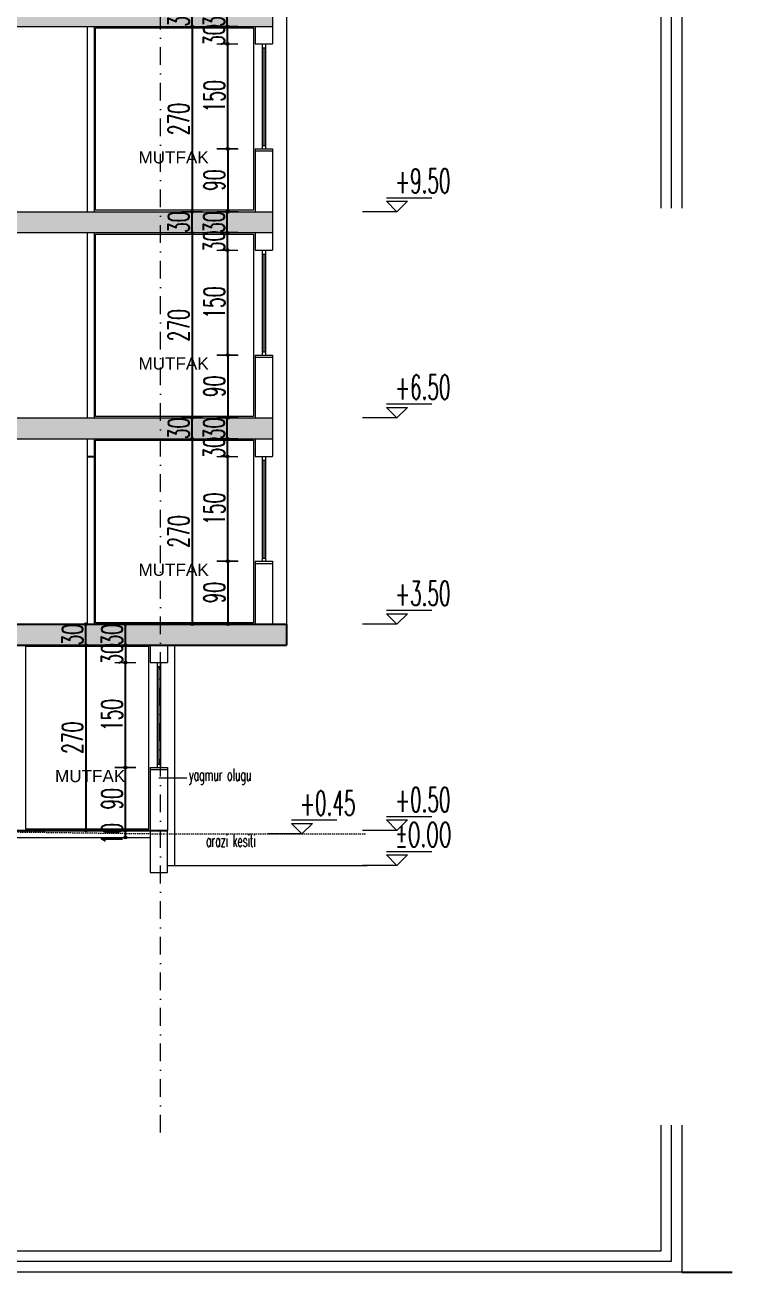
# Model space of a CAD drawing. Header units: millimetres. Extents: x -16104 to 67872, y -88009 to 12107.
# Drawn here: x 45316 to 46326, y -8330 to -6546 of the extents above; entities that cross this region are included whole.
import ezdxf

# ---------------------------------------------------------------- set-up
doc = ezdxf.new("R2010")
doc.units = ezdxf.units.MM
doc.linetypes.add('ACAD_ISO07W100', pattern=[3, 0, -3])
doc.linetypes.add('DASHDOTX2', pattern=[50.8, 25.4, -12.7, 0, -12.7])
doc.layers.get('0').update_dxf_attribs({"color": 241})
doc.layers.add('c05', color=32, linetype='Continuous', lineweight=13)
doc.layers.add('TARAMA', color=8, linetype='Continuous', lineweight=15)
doc.styles.add('DIM', font='Txttw.shx', dxfattribs={"width": 0.6})
doc.styles.add('OLCU', font='simplex.shx', dxfattribs={"width": 0.6, "height": 1400})
doc.dimstyles.new('50', dxfattribs={"dimscale": 0, "dimtxt": 30, "dimasz": 1, "dimexe": 0, "dimexo": 2, "dimgap": 4, "dimtad": 1, "dimdec": 0, "dimzin": 0, "dimdsep": 46, "dimtxsty": 'DIM', "dimblk1": 'DOT', "dimblk2": 'DOT', "dimsah": 1, "dimcen": 1.5, "dimdle": 3, "dimse1": 1, "dimse2": 1, "dimclrd": 256, "dimclre": 9, "dimclrt": 256, "dimadec": 0, "dimazin": 0, "dimtfac": 0.24, "dimtdec": 0, "dimtix": 1, "dimtmove": 2, "dimatfit": 3, "dimldrblk": 'DOT', "dimfxl": 0, "dimtolj": 1, "dimtzin": 15, "dimarcsym": 0})
pattern_1 = [(45, (11195.8239, -24013.2224), (-1.76776695, 1.76776695), []), (45, (11197.5889, -24013.2224), (-1.76776695, 1.76776695), [1.2, -0.5])]

# ---------------------------------------------------------------- blocks, each defined once
blk = doc.blocks.new('DOT')
for p, q in [((-2, 0), (0, 0)), ((0, 15), (0, -15)), ((2, 0), (0, 0))]:
    blk.add_line(p, q)
blk.add_circle((0, 0), 2)
blk = doc.blocks.new('*D2768')
at = {"layer": 'Defpoints', "color": 0, "transparency": 16777216}
for p in [(45604.8, -6518.5), (45644.5, -6518.5), (45644.5, -6548.5)]:
    blk.add_point(p, dxfattribs=at)
at = {"layer": 'TARAMA', "lineweight": -2, "transparency": 16777216}
for p, q in [((45604.8, -6517.5), (45604.8, -6516.5)), ((45604.8, -6548.5), (45604.8, -6518.5)), ((45604.8, -6549.5), (45604.8, -6550.5))]:
    blk.add_line(p, q, dxfattribs=at)
for p, rotation in [((45604.8, -6518.5), 270), ((45604.8, -6548.5), 90)]:
    blk.add_blockref('DOT', p, dxfattribs=dict(at, rotation=rotation))
at = {"layer": 'TARAMA', "transparency": 16777216, "insert": (45585.8, -6533.5), "char_height": 30, "attachment_point": 5, "rotation": 90, "style": 'DIM'}
blk.add_mtext('\\A1;30', dxfattribs=at)
blk = doc.blocks.new('*D2769')
at = {"layer": 'Defpoints', "color": 0, "transparency": 16777216}
for p in [(45644.5, -6548.5), (45604.8, -6573.5), (45644.5, -6573.5)]:
    blk.add_point(p, dxfattribs=at)
at = {"layer": 'TARAMA', "lineweight": -2, "transparency": 16777216}
for p, q in [((45604.8, -6547.5), (45604.8, -6546.5)), ((45604.8, -6548.5), (45604.8, -6573.5)), ((45604.8, -6574.5), (45604.8, -6575.5))]:
    blk.add_line(p, q, dxfattribs=at)
for p, rotation in [((45604.8, -6548.5), 270), ((45604.8, -6573.5), 90)]:
    blk.add_blockref('DOT', p, dxfattribs=dict(at, rotation=rotation))
at = {"layer": 'TARAMA', "transparency": 16777216, "insert": (45585.8, -6561), "char_height": 30, "attachment_point": 5, "rotation": 90, "style": 'DIM'}
blk.add_mtext('\\A1;30', dxfattribs=at)
blk = doc.blocks.new('*D2670')
at = {"layer": 'Defpoints', "color": 0, "transparency": 16777216}
for p in [(45644.5, -6573.5), (45605.1, -6723.5), (45644.5, -6723.5)]:
    blk.add_point(p, dxfattribs=at)
at = {"layer": 'TARAMA', "lineweight": -2, "transparency": 16777216}
blk.add_line((45605.1, -6574.5), (45605.1, -6722.5), dxfattribs=at)
for p, rotation in [((45605.1, -6573.5), 90), ((45605.1, -6723.5), 270)]:
    blk.add_blockref('DOT', p, dxfattribs=dict(at, rotation=rotation))
at = {"layer": 'TARAMA', "transparency": 16777216, "insert": (45586.1, -6648.5), "char_height": 30, "attachment_point": 5, "rotation": 90, "style": 'DIM'}
blk.add_mtext('\\A1;150', dxfattribs=at)
blk = doc.blocks.new('*D2671')
at = {"layer": 'Defpoints', "color": 0, "transparency": 16777216}
for p in [(45644.5, -6723.5), (45605.5, -6813.5), (45644.5, -6813.5)]:
    blk.add_point(p, dxfattribs=at)
at = {"layer": 'TARAMA', "lineweight": -2, "transparency": 16777216}
blk.add_line((45605.5, -6724.5), (45605.5, -6812.5), dxfattribs=at)
for p, rotation in [((45605.5, -6723.5), 90), ((45605.5, -6813.5), 270)]:
    blk.add_blockref('DOT', p, dxfattribs=dict(at, rotation=rotation))
at = {"layer": 'TARAMA', "transparency": 16777216, "insert": (45586.5, -6768.5), "char_height": 30, "attachment_point": 5, "rotation": 90, "style": 'DIM'}
blk.add_mtext('\\A1;90', dxfattribs=at)
blk = doc.blocks.new('*D2685')
at = {"layer": 'Defpoints', "color": 0, "transparency": 16777216}
for p in [(45604.8, -6813.5), (45644.5, -6813.5), (45644.5, -6843.5)]:
    blk.add_point(p, dxfattribs=at)
at = {"layer": 'TARAMA', "lineweight": -2, "transparency": 16777216}
for p, q in [((45604.8, -6812.5), (45604.8, -6811.5)), ((45604.8, -6843.5), (45604.8, -6813.5)), ((45604.8, -6844.5), (45604.8, -6845.5))]:
    blk.add_line(p, q, dxfattribs=at)
for p, rotation in [((45604.8, -6813.5), 270), ((45604.8, -6843.5), 90)]:
    blk.add_blockref('DOT', p, dxfattribs=dict(at, rotation=rotation))
at = {"layer": 'TARAMA', "transparency": 16777216, "insert": (45585.8, -6828.5), "char_height": 30, "attachment_point": 5, "rotation": 90, "style": 'DIM'}
blk.add_mtext('\\A1;30', dxfattribs=at)
blk = doc.blocks.new('*D2686')
at = {"layer": 'Defpoints', "color": 0, "transparency": 16777216}
for p in [(45644.5, -6843.5), (45604.8, -6868.5), (45644.5, -6868.5)]:
    blk.add_point(p, dxfattribs=at)
at = {"layer": 'TARAMA', "lineweight": -2, "transparency": 16777216}
for p, q in [((45604.8, -6842.5), (45604.8, -6841.5)), ((45604.8, -6843.5), (45604.8, -6868.5)), ((45604.8, -6869.5), (45604.8, -6870.5))]:
    blk.add_line(p, q, dxfattribs=at)
for p, rotation in [((45604.8, -6843.5), 270), ((45604.8, -6868.5), 90)]:
    blk.add_blockref('DOT', p, dxfattribs=dict(at, rotation=rotation))
at = {"layer": 'TARAMA', "transparency": 16777216, "insert": (45585.8, -6856), "char_height": 30, "attachment_point": 5, "rotation": 90, "style": 'DIM'}
blk.add_mtext('\\A1;30', dxfattribs=at)
blk = doc.blocks.new('*D2687')
at = {"layer": 'Defpoints', "color": 0, "transparency": 16777216}
for p in [(45644.5, -6868.5), (45605.1, -7018.5), (45644.5, -7018.5)]:
    blk.add_point(p, dxfattribs=at)
at = {"layer": 'TARAMA', "lineweight": -2, "transparency": 16777216}
blk.add_line((45605.1, -6869.5), (45605.1, -7017.5), dxfattribs=at)
for p, rotation in [((45605.1, -6868.5), 90), ((45605.1, -7018.5), 270)]:
    blk.add_blockref('DOT', p, dxfattribs=dict(at, rotation=rotation))
at = {"layer": 'TARAMA', "transparency": 16777216, "insert": (45586.1, -6943.5), "char_height": 30, "attachment_point": 5, "rotation": 90, "style": 'DIM'}
blk.add_mtext('\\A1;150', dxfattribs=at)
blk = doc.blocks.new('*D2688')
at = {"layer": 'Defpoints', "color": 0, "transparency": 16777216}
for p in [(45644.5, -7018.5), (45605.5, -7108.5), (45644.5, -7108.5)]:
    blk.add_point(p, dxfattribs=at)
at = {"layer": 'TARAMA', "lineweight": -2, "transparency": 16777216}
blk.add_line((45605.5, -7019.5), (45605.5, -7107.5), dxfattribs=at)
for p, rotation in [((45605.5, -7018.5), 90), ((45605.5, -7108.5), 270)]:
    blk.add_blockref('DOT', p, dxfattribs=dict(at, rotation=rotation))
at = {"layer": 'TARAMA', "transparency": 16777216, "insert": (45586.5, -7063.5), "char_height": 30, "attachment_point": 5, "rotation": 90, "style": 'DIM'}
blk.add_mtext('\\A1;90', dxfattribs=at)
blk = doc.blocks.new('*D2699')
at = {"layer": 'Defpoints', "color": 0, "transparency": 16777216}
for p in [(45604.8, -7108.5), (45644.5, -7108.5), (45644.5, -7138.5)]:
    blk.add_point(p, dxfattribs=at)
at = {"layer": 'TARAMA', "lineweight": -2, "transparency": 16777216}
for p, q in [((45604.8, -7107.5), (45604.8, -7106.5)), ((45604.8, -7138.5), (45604.8, -7108.5)), ((45604.8, -7139.5), (45604.8, -7140.5))]:
    blk.add_line(p, q, dxfattribs=at)
for p, rotation in [((45604.8, -7108.5), 270), ((45604.8, -7138.5), 90)]:
    blk.add_blockref('DOT', p, dxfattribs=dict(at, rotation=rotation))
at = {"layer": 'TARAMA', "transparency": 16777216, "insert": (45585.8, -7123.5), "char_height": 30, "attachment_point": 5, "rotation": 90, "style": 'DIM'}
blk.add_mtext('\\A1;30', dxfattribs=at)
blk = doc.blocks.new('*D2700')
at = {"layer": 'Defpoints', "color": 0, "transparency": 16777216}
for p in [(45644.5, -7138.5), (45604.8, -7163.5), (45644.5, -7163.5)]:
    blk.add_point(p, dxfattribs=at)
at = {"layer": 'TARAMA', "lineweight": -2, "transparency": 16777216}
for p, q in [((45604.8, -7137.5), (45604.8, -7136.5)), ((45604.8, -7138.5), (45604.8, -7163.5)), ((45604.8, -7164.5), (45604.8, -7165.5))]:
    blk.add_line(p, q, dxfattribs=at)
for p, rotation in [((45604.8, -7138.5), 270), ((45604.8, -7163.5), 90)]:
    blk.add_blockref('DOT', p, dxfattribs=dict(at, rotation=rotation))
at = {"layer": 'TARAMA', "transparency": 16777216, "insert": (45585.8, -7151), "char_height": 30, "attachment_point": 5, "rotation": 90, "style": 'DIM'}
blk.add_mtext('\\A1;30', dxfattribs=at)
blk = doc.blocks.new('*D2701')
at = {"layer": 'Defpoints', "color": 0, "transparency": 16777216}
for p in [(45644.5, -7163.5), (45605.1, -7313.5), (45644.5, -7313.5)]:
    blk.add_point(p, dxfattribs=at)
at = {"layer": 'TARAMA', "lineweight": -2, "transparency": 16777216}
blk.add_line((45605.1, -7164.5), (45605.1, -7312.5), dxfattribs=at)
for p, rotation in [((45605.1, -7163.5), 90), ((45605.1, -7313.5), 270)]:
    blk.add_blockref('DOT', p, dxfattribs=dict(at, rotation=rotation))
at = {"layer": 'TARAMA', "transparency": 16777216, "insert": (45586.1, -7238.5), "char_height": 30, "attachment_point": 5, "rotation": 90, "style": 'DIM'}
blk.add_mtext('\\A1;150', dxfattribs=at)
blk = doc.blocks.new('*D2702')
at = {"layer": 'Defpoints', "color": 0, "transparency": 16777216}
for p in [(45644.5, -7313.5), (45605.5, -7403.5), (45644.5, -7403.5)]:
    blk.add_point(p, dxfattribs=at)
at = {"layer": 'TARAMA', "lineweight": -2, "transparency": 16777216}
blk.add_line((45605.5, -7314.5), (45605.5, -7402.5), dxfattribs=at)
for p, rotation in [((45605.5, -7313.5), 90), ((45605.5, -7403.5), 270)]:
    blk.add_blockref('DOT', p, dxfattribs=dict(at, rotation=rotation))
at = {"layer": 'TARAMA', "transparency": 16777216, "insert": (45586.5, -7358.5), "char_height": 30, "attachment_point": 5, "rotation": 90, "style": 'DIM'}
blk.add_mtext('\\A1;90', dxfattribs=at)
blk = doc.blocks.new('*D2776')
at = {"layer": 'Defpoints', "color": 0, "transparency": 16777216}
for p in [(45494.5, -7433.5), (45459.2, -7458.5), (45494.5, -7458.5)]:
    blk.add_point(p, dxfattribs=at)
at = {"layer": 'TARAMA', "lineweight": -2, "transparency": 16777216}
for p, q in [((45459.2, -7432.5), (45459.2, -7431.5)), ((45459.2, -7433.5), (45459.2, -7458.5)), ((45459.2, -7459.5), (45459.2, -7460.5))]:
    blk.add_line(p, q, dxfattribs=at)
for p, rotation in [((45459.2, -7433.5), 270), ((45459.2, -7458.5), 90)]:
    blk.add_blockref('DOT', p, dxfattribs=dict(at, rotation=rotation))
at = {"layer": 'TARAMA', "transparency": 16777216, "insert": (45440.2, -7446), "char_height": 30, "attachment_point": 5, "rotation": 90, "style": 'DIM'}
blk.add_mtext('\\A1;30', dxfattribs=at)
blk = doc.blocks.new('*D2713')
at = {"layer": 'Defpoints', "color": 0, "transparency": 16777216}
for p in [(45459.2, -7403.5), (45459.2, -7403.5), (45459.2, -7433.5)]:
    blk.add_point(p, dxfattribs=at)
at = {"layer": 'TARAMA', "lineweight": -2, "transparency": 16777216}
for p, q in [((45459.2, -7402.5), (45459.2, -7401.5)), ((45459.2, -7433.5), (45459.2, -7403.5)), ((45459.2, -7434.5), (45459.2, -7435.5))]:
    blk.add_line(p, q, dxfattribs=at)
for p, rotation in [((45459.2, -7403.5), 270), ((45459.2, -7433.5), 90)]:
    blk.add_blockref('DOT', p, dxfattribs=dict(at, rotation=rotation))
at = {"layer": 'TARAMA', "transparency": 16777216, "insert": (45440.2, -7418.5), "char_height": 30, "attachment_point": 5, "rotation": 90, "style": 'DIM'}
blk.add_mtext('\\A1;30', dxfattribs=at)
blk = doc.blocks.new('*D2777')
at = {"layer": 'Defpoints', "color": 0, "transparency": 16777216}
for p in [(45494.5, -7458.5), (45459, -7608.5), (45494.5, -7608.5)]:
    blk.add_point(p, dxfattribs=at)
at = {"layer": 'TARAMA', "lineweight": -2, "transparency": 16777216}
blk.add_line((45459, -7459.5), (45459, -7607.5), dxfattribs=at)
for p, rotation in [((45459, -7458.5), 90), ((45459, -7608.5), 270)]:
    blk.add_blockref('DOT', p, dxfattribs=dict(at, rotation=rotation))
at = {"layer": 'TARAMA', "transparency": 16777216, "insert": (45440, -7533.5), "char_height": 30, "attachment_point": 5, "rotation": 90, "style": 'DIM'}
blk.add_mtext('\\A1;150', dxfattribs=at)
blk = doc.blocks.new('*D2714')
at = {"layer": 'Defpoints', "color": 0, "transparency": 16777216}
for p in [(45459, -7608.5), (45459, -7698.5), (45459, -7698.5)]:
    blk.add_point(p, dxfattribs=at)
at = {"layer": 'TARAMA', "lineweight": -2, "transparency": 16777216}
blk.add_line((45459, -7609.5), (45459, -7697.5), dxfattribs=at)
for p, rotation in [((45459, -7608.5), 90), ((45459, -7698.5), 270)]:
    blk.add_blockref('DOT', p, dxfattribs=dict(at, rotation=rotation))
at = {"layer": 'TARAMA', "transparency": 16777216, "insert": (45440, -7653.5), "char_height": 30, "attachment_point": 5, "rotation": 90, "style": 'DIM'}
blk.add_mtext('\\A1;90', dxfattribs=at)
blk = doc.blocks.new('*D2715')
at = {"layer": 'Defpoints', "color": 0, "transparency": 16777216}
for p in [(45459, -7698.5), (45459, -7708.5), (45459, -7708.5)]:
    blk.add_point(p, dxfattribs=at)
at = {"layer": 'TARAMA', "lineweight": -2, "transparency": 16777216}
for p, q in [((45459, -7697.5), (45459, -7696.5)), ((45459, -7698.5), (45459, -7708.5)), ((45459, -7709.5), (45459, -7710.5))]:
    blk.add_line(p, q, dxfattribs=at)
for p, rotation in [((45459, -7698.5), 270), ((45459, -7708.5), 90)]:
    blk.add_blockref('DOT', p, dxfattribs=dict(at, rotation=rotation))
at = {"layer": 'TARAMA', "transparency": 16777216, "insert": (45440, -7703.5), "char_height": 30, "attachment_point": 5, "rotation": 90, "style": 'DIM'}
blk.add_mtext('\\A1;10', dxfattribs=at)
blk = doc.blocks.new('*D2724')
at = {"layer": 'Defpoints', "color": 0, "transparency": 16777216}
for p in [(45554.5, -6548.5), (45554.5, -6813.5), (45554.5, -6813.5)]:
    blk.add_point(p, dxfattribs=at)
at = {"layer": 'TARAMA', "lineweight": -2, "transparency": 16777216}
blk.add_line((45554.5, -6549.5), (45554.5, -6812.5), dxfattribs=at)
for p, rotation in [((45554.5, -6548.5), 90), ((45554.5, -6813.5), 270)]:
    blk.add_blockref('DOT', p, dxfattribs=dict(at, rotation=rotation))
at = {"layer": 'TARAMA', "transparency": 16777216, "insert": (45535.5, -6681), "char_height": 30, "attachment_point": 5, "rotation": 90, "style": 'DIM'}
blk.add_mtext('\\A1;270', dxfattribs=at)
blk = doc.blocks.new('*D2783')
at = {"layer": 'Defpoints', "color": 0, "transparency": 16777216}
for p in [(45554.5, -6518.5), (45594.2, -6518.5), (45594.2, -6548.5)]:
    blk.add_point(p, dxfattribs=at)
at = {"layer": 'TARAMA', "lineweight": -2, "transparency": 16777216}
for p, q in [((45554.5, -6517.5), (45554.5, -6516.5)), ((45554.5, -6548.5), (45554.5, -6518.5)), ((45554.5, -6549.5), (45554.5, -6550.5))]:
    blk.add_line(p, q, dxfattribs=at)
for p, rotation in [((45554.5, -6518.5), 270), ((45554.5, -6548.5), 90)]:
    blk.add_blockref('DOT', p, dxfattribs=dict(at, rotation=rotation))
at = {"layer": 'TARAMA', "transparency": 16777216, "insert": (45535.5, -6533.5), "char_height": 30, "attachment_point": 5, "rotation": 90, "style": 'DIM'}
blk.add_mtext('\\A1;30', dxfattribs=at)
blk = doc.blocks.new('*D2726')
at = {"layer": 'Defpoints', "color": 0, "transparency": 16777216}
for p in [(45554.5, -6843.5), (45554.5, -7108.5), (45554.5, -7108.5)]:
    blk.add_point(p, dxfattribs=at)
at = {"layer": 'TARAMA', "lineweight": -2, "transparency": 16777216}
blk.add_line((45554.5, -6844.5), (45554.5, -7107.5), dxfattribs=at)
for p, rotation in [((45554.5, -6843.5), 90), ((45554.5, -7108.5), 270)]:
    blk.add_blockref('DOT', p, dxfattribs=dict(at, rotation=rotation))
at = {"layer": 'TARAMA', "transparency": 16777216, "insert": (45535.5, -6976), "char_height": 30, "attachment_point": 5, "rotation": 90, "style": 'DIM'}
blk.add_mtext('\\A1;270', dxfattribs=at)
blk = doc.blocks.new('*D2727')
at = {"layer": 'Defpoints', "color": 0, "transparency": 16777216}
for p in [(45554.5, -6813.5), (45594.2, -6813.5), (45594.2, -6843.5)]:
    blk.add_point(p, dxfattribs=at)
at = {"layer": 'TARAMA', "lineweight": -2, "transparency": 16777216}
for p, q in [((45554.5, -6812.5), (45554.5, -6811.5)), ((45554.5, -6843.5), (45554.5, -6813.5)), ((45554.5, -6844.5), (45554.5, -6845.5))]:
    blk.add_line(p, q, dxfattribs=at)
for p, rotation in [((45554.5, -6813.5), 270), ((45554.5, -6843.5), 90)]:
    blk.add_blockref('DOT', p, dxfattribs=dict(at, rotation=rotation))
at = {"layer": 'TARAMA', "transparency": 16777216, "insert": (45535.5, -6828.5), "char_height": 30, "attachment_point": 5, "rotation": 90, "style": 'DIM'}
blk.add_mtext('\\A1;30', dxfattribs=at)
blk = doc.blocks.new('*D2730')
at = {"layer": 'Defpoints', "color": 0, "transparency": 16777216}
for p in [(45554.5, -7138.5), (45554.5, -7403.5), (45554.5, -7403.5)]:
    blk.add_point(p, dxfattribs=at)
at = {"layer": 'TARAMA', "lineweight": -2, "transparency": 16777216}
blk.add_line((45554.5, -7139.5), (45554.5, -7402.5), dxfattribs=at)
for p, rotation in [((45554.5, -7138.5), 90), ((45554.5, -7403.5), 270)]:
    blk.add_blockref('DOT', p, dxfattribs=dict(at, rotation=rotation))
at = {"layer": 'TARAMA', "transparency": 16777216, "insert": (45535.5, -7271), "char_height": 30, "attachment_point": 5, "rotation": 90, "style": 'DIM'}
blk.add_mtext('\\A1;270', dxfattribs=at)
blk = doc.blocks.new('*D2731')
at = {"layer": 'Defpoints', "color": 0, "transparency": 16777216}
for p in [(45554.5, -7108.5), (45594.2, -7108.5), (45594.2, -7138.5)]:
    blk.add_point(p, dxfattribs=at)
at = {"layer": 'TARAMA', "lineweight": -2, "transparency": 16777216}
for p, q in [((45554.5, -7107.5), (45554.5, -7106.5)), ((45554.5, -7138.5), (45554.5, -7108.5)), ((45554.5, -7139.5), (45554.5, -7140.5))]:
    blk.add_line(p, q, dxfattribs=at)
for p, rotation in [((45554.5, -7108.5), 270), ((45554.5, -7138.5), 90)]:
    blk.add_blockref('DOT', p, dxfattribs=dict(at, rotation=rotation))
at = {"layer": 'TARAMA', "transparency": 16777216, "insert": (45535.5, -7123.5), "char_height": 30, "attachment_point": 5, "rotation": 90, "style": 'DIM'}
blk.add_mtext('\\A1;30', dxfattribs=at)
blk = doc.blocks.new('*D2787')
at = {"layer": 'Defpoints', "color": 0, "transparency": 16777216}
for p in [(45402.5, -7403.5), (45404.5, -7403.5), (45404.5, -7433.5)]:
    blk.add_point(p, dxfattribs=at)
at = {"layer": 'TARAMA', "lineweight": -2, "transparency": 16777216}
for p, q in [((45402.5, -7402.5), (45402.5, -7401.5)), ((45402.5, -7433.5), (45402.5, -7403.5)), ((45402.5, -7434.5), (45402.5, -7435.5))]:
    blk.add_line(p, q, dxfattribs=at)
for p, rotation in [((45402.5, -7403.5), 270), ((45402.5, -7433.5), 90)]:
    blk.add_blockref('DOT', p, dxfattribs=dict(at, rotation=rotation))
at = {"layer": 'TARAMA', "transparency": 16777216, "insert": (45383.5, -7418.5), "char_height": 30, "attachment_point": 5, "rotation": 90, "style": 'DIM'}
blk.add_mtext('\\A1;30', dxfattribs=at)
blk = doc.blocks.new('*D2733')
at = {"layer": 'Defpoints', "color": 0, "transparency": 16777216}
for p in [(45402.5, -7433.5), (45402.5, -7698.5), (45402.5, -7698.5)]:
    blk.add_point(p, dxfattribs=at)
at = {"layer": 'TARAMA', "lineweight": -2, "transparency": 16777216}
blk.add_line((45402.5, -7434.5), (45402.5, -7697.5), dxfattribs=at)
for p, rotation in [((45402.5, -7433.5), 90), ((45402.5, -7698.5), 270)]:
    blk.add_blockref('DOT', p, dxfattribs=dict(at, rotation=rotation))
at = {"layer": 'TARAMA', "transparency": 16777216, "insert": (45383.5, -7566), "char_height": 30, "attachment_point": 5, "rotation": 90, "style": 'DIM'}
blk.add_mtext('\\A1;270', dxfattribs=at)

msp = doc.modelspace()

# ---------------------------------------------------------------- hatches: boundary and pattern name
at = {"layer": 'TARAMA'}
h = msp.add_hatch(dxfattribs=at)
h.set_pattern_fill('JIS_STN_2.5,_O', color=256)
h.set_pattern_definition(pattern_1)
h.paths.add_polyline_path([(45669.5, -6548.5), (45669.5, -6518.5), (44625, -6518.5), (44625, -6548.5)])
h.paths.add_polyline_path([(44673.5, -6555.6), (44673.5, -6511.4), (44718.5, -6511.4), (44718.5, -6555.6)], flags=9)
h.paths.add_polyline_path([(45563.3, -6555.6), (45563.3, -6511.4), (45608.3, -6511.4), (45608.3, -6555.6)], flags=9)
h.paths.add_polyline_path([(45563.3, -6583.1), (45563.3, -6538.9), (45608.3, -6538.9), (45608.3, -6583.1)], flags=9)
h.paths.add_polyline_path([(45513, -6555.6), (45513, -6511.4), (45558, -6511.4), (45558, -6555.6)], flags=9)
h = msp.add_hatch(dxfattribs=at)
h.set_pattern_fill('JIS_STN_2.5,_O', color=256)
h.set_pattern_definition(pattern_1)
h.paths.add_polyline_path([(45669.5, -6813.5), (44625, -6813.5), (44625, -6843.5), (45669.5, -6843.5)])
h = msp.add_hatch(dxfattribs=at)
h.set_pattern_fill('JIS_STN_2.5,_O', color=256)
h.set_pattern_definition(pattern_1)
h.paths.add_polyline_path([(45669.5, -7108.5), (44625, -7108.5), (44625, -7138.5), (45669.5, -7138.5)])
h = msp.add_hatch(dxfattribs=at)
h.set_pattern_fill('JIS_STN_2.5,_O', color=256)
h.set_pattern_definition(pattern_1)
h.paths.add_polyline_path([(45689.5, -7403.5), (44625, -7403.5), (44625, -7433.5), (45689.5, -7433.5)])

# ---------------------------------------------------------------- linework, layer by layer
for p, q in [((45404.5, -7163.5), (45414.5, -7163.5)), ((44625, -7403.5), (45689.5, -7403.5)), ((45689.5, -7403.5), (45689.5, -7433.5)), ((44625, -7433.5), (45669.5, -7433.5)), ((45669.5, -7433.5), (45689.5, -7433.5)), ((44625, -7698.5), (45519.5, -7698.5)), ((46254.6, -8330.3), (46326.5, -8330.3))]:
    msp.add_line(p, q)
at = {"layer": 'c05'}
for points in [[(46254.6, -8120), (46254.6, -8330.3), (42724.4, -8330.3), (42724.4, -4952.5), (46254.6, -4952.5), (46254.6, -6808.6)], [(46254.6, -8120), (46254.6, -8330.3), (42724.4, -8330.3), (42724.4, -4952.5), (46254.6, -4952.5), (46254.6, -6808.6)], [(46239.6, -8120), (46239.6, -8315.3), (42739.4, -8315.3), (42739.4, -4967.5), (46239.6, -4967.5), (46239.6, -6808.6)], [(46224.6, -8120), (46224.6, -8300.3), (42754.4, -8300.3), (42754.4, -4982.5), (46224.6, -4982.5), (46224.6, -6808.6)]]:
    msp.add_lwpolyline(points, dxfattribs=at)
at = {"layer": 'TARAMA', "linetype": 'DASHDOTX2'}
msp.add_line((45509.5, -8130.6), (45509.5, -5236.9), dxfattribs=at)
at = {"layer": 'TARAMA'}
for p, q in [((45669.5, -6518.5), (45669.5, -6573.5)), ((45689.5, -6518.5), (45689.5, -6813.5)), ((44625, -6548.5), (45669.5, -6548.5)), ((45404.5, -6548.5), (45404.5, -6813.5)), ((45414.5, -6548.5), (45414.5, -6813.5)), ((45644.5, -6548.5), (45644.5, -6573.5)), ((45644.5, -6573.5), (45669.5, -6573.5)), ((45654.5, -6573.5), (45654.5, -6723.5)), ((45654.5, -6579.1), (45659.5, -6579.1)), ((45657, -6579.1), (45657, -6718.9)), ((45659.5, -6573.5), (45659.5, -6723.5)), ((45644.5, -6723.5), (45644.5, -6813.5)), ((45644.5, -6723.5), (45669.5, -6723.5)), ((45654.5, -6718.9), (45659.5, -6718.9)), ((45669.5, -6723.5), (45669.5, -6813.5)), ((45644.5, -6726.5), (45669.5, -6726.5)), ((44625, -6813.5), (45669.5, -6813.5)), ((45669.5, -6813.5), (45669.5, -6868.5)), ((45689.5, -6813.5), (45689.5, -7108.5)), ((44625, -6843.5), (45669.5, -6843.5)), ((45404.5, -6843.5), (45404.5, -7108.5)), ((45414.5, -6843.5), (45414.5, -7108.5)), ((45644.5, -6843.5), (45644.5, -6868.5)), ((45644.5, -6868.5), (45669.5, -6868.5)), ((45654.5, -6868.5), (45654.5, -7018.5)), ((45654.5, -6874.1), (45659.5, -6874.1)), ((45657, -6874.1), (45657, -7013.9)), ((45659.5, -6868.5), (45659.5, -7018.5)), ((45644.5, -7018.5), (45644.5, -7108.5)), ((45644.5, -7018.5), (45669.5, -7018.5)), ((45644.5, -7021.5), (45669.5, -7021.5)), ((45654.5, -7013.9), (45659.5, -7013.9)), ((45669.5, -7018.5), (45669.5, -7108.5)), ((44625, -7108.5), (45669.5, -7108.5)), ((45669.5, -7108.5), (45669.5, -7163.5)), ((45689.5, -7108.5), (45689.5, -7403.5)), ((44625, -7138.5), (45669.5, -7138.5)), ((45404.5, -7138.5), (45404.5, -7403.5)), ((45414.5, -7138.5), (45414.5, -7403.5)), ((45644.5, -7138.5), (45644.5, -7163.5)), ((45644.5, -7163.5), (45669.5, -7163.5)), ((45654.5, -7163.5), (45654.5, -7313.5)), ((45654.5, -7169.1), (45659.5, -7169.1)), ((45657, -7169.1), (45657, -7308.9)), ((45659.5, -7163.5), (45659.5, -7313.5)), ((45644.5, -7313.5), (45644.5, -7403.5)), ((45644.5, -7313.5), (45669.5, -7313.5)), ((45654.5, -7308.9), (45659.5, -7308.9)), ((45669.5, -7313.5), (45669.5, -7403.5)), ((45644.5, -7316.5), (45669.5, -7316.5)), ((44625, -7403.5), (45669.5, -7403.5)), ((44625, -7403.5), (45689.5, -7403.5)), ((45689.5, -7403.5), (45689.5, -7433.5)), ((44625, -7433.5), (45689.5, -7433.5)), ((45494.5, -7433.5), (45494.5, -7458.5)), ((45519.5, -7433.5), (45519.5, -7458.5)), ((45494.5, -7458.5), (45519.5, -7458.5)), ((45504.5, -7458.5), (45504.5, -7608.5)), ((45504.5, -7464.1), (45509.5, -7464.1)), ((45507, -7464.1), (45507, -7603.9)), ((45509.5, -7458.5), (45509.5, -7608.5)), ((45494.5, -7608.5), (45494.5, -7698.5)), ((45494.5, -7608.5), (45519.5, -7608.5)), ((45494.5, -7611.5), (45519.5, -7611.5)), ((45504.5, -7603.9), (45509.5, -7603.9)), ((45519.5, -7608.5), (45519.5, -7698.5)), ((44625, -7698.5), (45519.5, -7698.5)), ((44635, -7708.5), (45494.5, -7708.5)), ((45519.5, -7748.5), (45805, -7748.5))]:
    msp.add_line(p, q, dxfattribs=at)
at = {"layer": 'TARAMA', "ltscale": 0.01}
for p, q in [((45832.4, -6793.5), (45897.4, -6793.5)), ((45847.4, -6813.5), (45798.1, -6813.5)), ((45847.4, -6813.5), (45832.4, -6798.5)), ((45832.4, -6798.5), (45862.4, -6798.5)), ((45847.4, -6813.5), (45862.4, -6798.5)), ((45832.4, -7088.5), (45897.4, -7088.5)), ((45847.4, -7108.5), (45832.4, -7093.5)), ((45832.4, -7093.5), (45862.4, -7093.5)), ((45847.4, -7108.5), (45862.4, -7093.5)), ((45847.4, -7108.5), (45798.1, -7108.5)), ((45832.4, -7383.5), (45897.4, -7383.5)), ((45847.4, -7403.5), (45832.4, -7388.5)), ((45832.4, -7388.5), (45862.4, -7388.5)), ((45847.4, -7403.5), (45862.4, -7388.5)), ((45847.4, -7403.5), (45798.1, -7403.5)), ((45529.5, -7433.5), (45529.5, -7748.5)), ((45547.1, -7623.7), (45507, -7623.7)), ((45696.6, -7683.5), (45761.6, -7683.5)), ((45711.6, -7703.5), (45696.6, -7688.5)), ((45696.6, -7688.5), (45726.6, -7688.5)), ((45711.6, -7703.5), (45726.6, -7688.5)), ((45832.4, -7678.5), (45897.4, -7678.5)), ((45847.4, -7698.5), (45832.4, -7683.5)), ((45832.4, -7683.5), (45862.4, -7683.5)), ((45847.4, -7698.5), (45862.4, -7683.5)), ((45711.6, -7703.5), (45662.3, -7703.5)), ((45847.4, -7698.5), (45798.1, -7698.5)), ((45832.4, -7728.5), (45897.4, -7728.5)), ((45847.4, -7748.5), (45832.4, -7733.5)), ((45832.4, -7733.5), (45862.4, -7733.5)), ((45847.4, -7748.5), (45862.4, -7733.5)), ((45847.4, -7748.5), (45798.1, -7748.5))]:
    msp.add_line(p, q, dxfattribs=at)
at = {"layer": 'TARAMA', "linetype": 'ACAD_ISO07W100'}
for p, q in [((43710, -7680.5), (45519.5, -7703.5)), ((45519.5, -7703.5), (45805, -7703.5))]:
    msp.add_line(p, q, dxfattribs=at)
at = {"layer": 'TARAMA'}
for points in [[(45416.5, -6550.5), (45642.5, -6550.5), (45642.5, -6723.5), (45642.5, -6811.5), (45416.5, -6811.5)], [(45416.5, -6845.5), (45642.5, -6845.5), (45642.5, -7018.5), (45642.5, -7106.5), (45416.5, -7106.5)], [(45416.5, -7140.5), (45642.5, -7140.5), (45642.5, -7313.5), (45642.5, -7401.5), (45416.5, -7401.5)], [(45316.5, -7696.5), (45492.5, -7696.5), (45492.5, -7435.5), (45316.5, -7435.5)]]:
    msp.add_lwpolyline(points, close=True, dxfattribs=at)
for points in [[(45689.5, -7403.5), (44625, -7403.5), (44625, -7433.5), (45689.5, -7433.5), (45689.5, -7403.5)], [(45494.5, -7698.5), (45494.5, -7758.5), (45519.5, -7758.5), (45519.5, -7698.5), (45494.5, -7698.5)]]:
    msp.add_lwpolyline(points, dxfattribs=at)

# ---------------------------------------------------------------- texts
at = {"layer": 'TARAMA', "ltscale": 0.01, "style": 'OLCU', "width": 0.55}
for s, height, p in [('+9.50', 35, (45844.7, -6787)), ('+6.50', 35, (45844.7, -7082)), ('+3.50', 35, (45844.7, -7377)), ('yagmur olugu', 17.5, (45550.1, -7627.6)), ('+0.45', 35, (45708.8, -7677)), ('+0.50', 35, (45844.7, -7672)), ('%%PO.OO', 35, (45844.7, -7722)), ('arazi kesiti', 17.5, (45574.4, -7722))]:
    msp.add_text(s, height=height, dxfattribs=at).set_placement(p)
at = {"layer": 'TARAMA', "char_height": 17.5, "width": 1076.841, "attachment_point": 9}
for insert in [(45578.3, -6744.7), (45578.3, -7039.7), (45578.3, -7334.7), (45459, -7629.7)]:
    msp.add_mtext('{\\fArial|b0|i0|c162|p34;MUTFAK}', dxfattribs=dict(at, insert=insert))

# ---------------------------------------------------------------- dimensions: what is measured, and where the dimension line sits
at = {"layer": 'TARAMA'}
for base, p1, p2, picture, middle in [((45554.5, -6518.5), (45594.2, -6548.5), (45594.2, -6518.5), '*D2783', (45535.5, -6533.5)), ((45604.8, -6518.5), (45644.5, -6548.5), (45644.5, -6518.5), '*D2768', (45585.8, -6533.5)), ((45605.1, -6723.5), (45644.5, -6573.5), (45644.5, -6723.5), '*D2670', (45586.1, -6648.5)), ((45605.5, -6813.5), (45644.5, -6723.5), (45644.5, -6813.5), '*D2671', (45586.5, -6768.5)), ((45554.5, -6813.5), (45594.2, -6843.5), (45594.2, -6813.5), '*D2727', (45535.5, -6828.5)), ((45604.8, -6813.5), (45644.5, -6843.5), (45644.5, -6813.5), '*D2685', (45585.8, -6828.5)), ((45605.1, -7018.5), (45644.5, -6868.5), (45644.5, -7018.5), '*D2687', (45586.1, -6943.5)), ((45605.5, -7108.5), (45644.5, -7018.5), (45644.5, -7108.5), '*D2688', (45586.5, -7063.5)), ((45554.5, -7108.5), (45594.2, -7138.5), (45594.2, -7108.5), '*D2731', (45535.5, -7123.5)), ((45604.8, -7108.5), (45644.5, -7138.5), (45644.5, -7108.5), '*D2699', (45585.8, -7123.5)), ((45605.1, -7313.5), (45644.5, -7163.5), (45644.5, -7313.5), '*D2701', (45586.1, -7238.5)), ((45605.5, -7403.5), (45644.5, -7313.5), (45644.5, -7403.5), '*D2702', (45586.5, -7358.5)), ((45402.5, -7403.5), (45404.5, -7433.5), (45404.5, -7403.5), '*D2787', (45383.5, -7418.5)), ((45459.2, -7403.5), (45459.2, -7433.5), (45459.2, -7403.5), '*D2713', (45440.2, -7418.5)), ((45459, -7608.5), (45494.5, -7458.5), (45494.5, -7608.5), '*D2777', (45440, -7533.5)), ((45459, -7698.5), (45459, -7608.5), (45459, -7698.5), '*D2714', (45440, -7653.5)), ((45459, -7708.5), (45459, -7698.5), (45459, -7708.5), '*D2715', (45440, -7703.5))]:
    dim = msp.add_linear_dim(base=base, p1=p1, p2=p2, angle=90, dimstyle='50', override={"dimscale": 1}, dxfattribs=at)
    dim.commit()
    dim.dimension.update_dxf_attribs({"geometry": picture, "text_midpoint": middle})
for base, p1, p2, text, picture, middle in [((45554.5, -6813.5), (45554.5, -6548.5), (45554.5, -6813.5), '270', '*D2724', (45535.5, -6681)), ((45604.8, -6573.5), (45644.5, -6548.5), (45644.5, -6573.5), '30', '*D2769', (45585.8, -6561)), ((45554.5, -7108.5), (45554.5, -6843.5), (45554.5, -7108.5), '270', '*D2726', (45535.5, -6976)), ((45604.8, -6868.5), (45644.5, -6843.5), (45644.5, -6868.5), '30', '*D2686', (45585.8, -6856)), ((45604.8, -7163.5), (45644.5, -7138.5), (45644.5, -7163.5), '30', '*D2700', (45585.8, -7151)), ((45554.5, -7403.5), (45554.5, -7138.5), (45554.5, -7403.5), '270', '*D2730', (45535.5, -7271)), ((45402.5, -7698.5), (45402.5, -7433.5), (45402.5, -7698.5), '270', '*D2733', (45383.5, -7566)), ((45459.2, -7458.5), (45494.5, -7433.5), (45494.5, -7458.5), '30', '*D2776', (45440.2, -7446))]:
    dim = msp.add_linear_dim(base=base, p1=p1, p2=p2, angle=90, text=text, dimstyle='50', override={"dimscale": 1}, dxfattribs=at)
    dim.commit()
    dim.dimension.update_dxf_attribs({"geometry": picture, "text_midpoint": middle})

doc.saveas('drawing.dxf')
